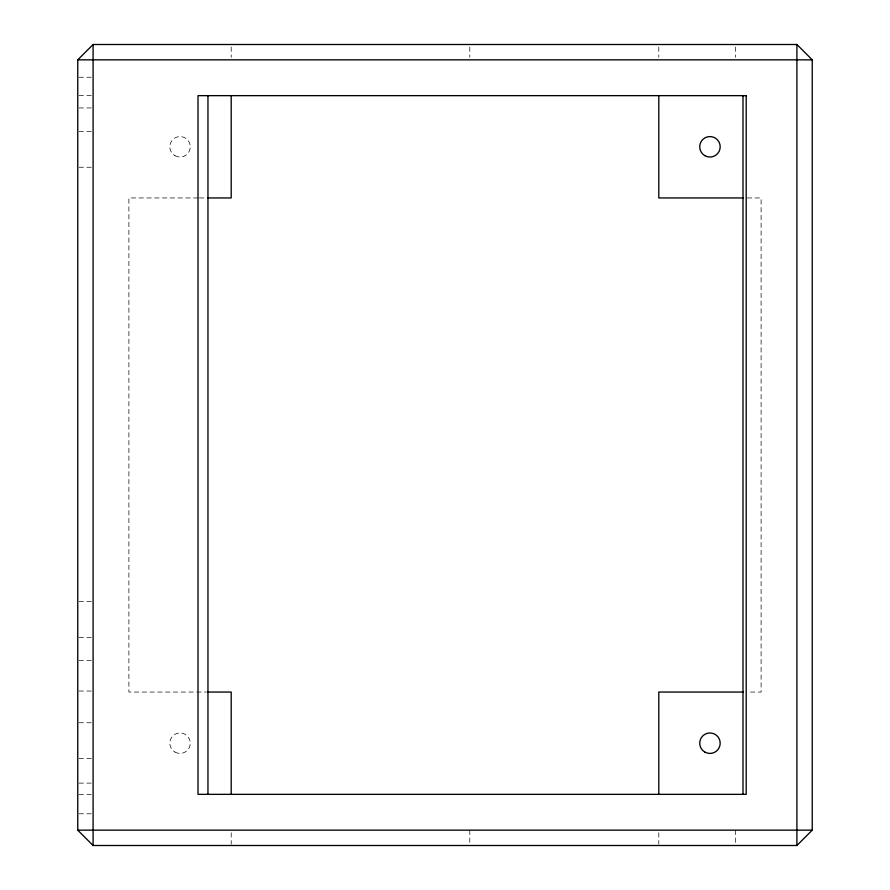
<?xml version="1.0" encoding="UTF-8"?>
<svg xmlns="http://www.w3.org/2000/svg" width="890" height="890" viewBox="0 0 890 890"><rect width="100%" height="100%" fill="white"/><g stroke="black" fill="none" stroke-linecap="round" stroke-linejoin="round"><path stroke-width="0.67" stroke-dasharray="4.45 3.34" d="M79.021 77.252L93.094 77.252M79.021 95.653L93.094 95.653M79.021 107.935L93.094 107.935M79.021 131.453L91.815 131.453M79.021 167.253L91.815 167.253M198.014 197.947L128.894 197.947L128.894 692.053L206.313 692.053M199.405 197.947L206.313 197.947M747.277 197.947L761.106 197.947L761.106 692.053L747.277 692.053M79.021 601.529L91.815 601.529M79.021 637.329L91.815 637.329M79.021 660.347L93.094 660.347M79.021 691.04L93.094 691.04M79.021 722.747L91.815 722.747M79.021 758.547L93.094 758.547M79.021 783.111L93.094 783.111M79.021 794.347L93.094 794.347M79.021 813.794L93.094 813.794M735.529 47.059L735.529 57.283M735.529 830.159L735.529 844.221M658.8 47.059L658.8 57.283M658.8 832.717L658.8 844.221M469.809 47.059L469.809 57.283M469.809 830.159L469.809 844.221M231.2 47.059L231.2 57.283M231.2 832.717L231.2 844.221M174.93 752.061A10.235 10.235 0 0 0 190.271 743.206A10.235 10.235 0 0 0 174.93 734.339A10.235 10.235 0 0 0 174.93 752.061M174.93 155.661A10.235 10.235 0 0 0 190.271 146.794A10.235 10.235 0 0 0 174.93 137.939A10.235 10.235 0 0 0 174.93 155.661"/><path stroke-width="1.33" d="M77.753 59.841L93.094 44.5L796.906 44.5L812.247 59.841L812.247 830.159L796.906 845.5L93.094 845.5L77.753 830.159L77.753 59.841L812.247 59.841M207.693 197.947L231.2 197.947L231.2 95.653M743.128 197.947L658.8 197.947L658.8 95.653M207.693 692.053L231.2 692.053L231.2 794.347M743.128 692.053L658.8 692.053L658.8 794.347M77.753 830.159L812.247 830.159M796.906 44.5L796.906 845.5M742.994 95.653L742.994 794.347M207.96 95.653L207.96 794.347M93.094 44.5L93.094 845.5M746.198 95.653L198.014 95.653L198.014 794.347L746.198 794.347L746.198 95.653M704.835 752.061A10.235 10.235 0 0 0 720.188 743.206A10.235 10.235 0 0 0 704.835 734.339A10.235 10.235 0 0 0 704.835 752.061M704.835 155.661A10.235 10.235 0 0 0 720.188 146.794A10.235 10.235 0 0 0 704.835 137.939A10.235 10.235 0 0 0 704.835 155.661"/></g></svg>
